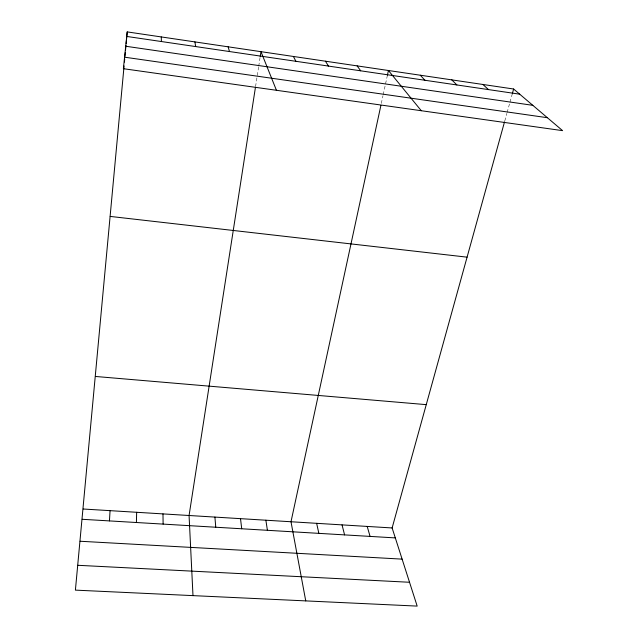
<?xml version="1.0" encoding="UTF-8"?>
<svg xmlns="http://www.w3.org/2000/svg" width="638" height="638" viewBox="0 0 638 638"><rect width="100%" height="100%" fill="white"/><g stroke="black" fill="none" stroke-linecap="round" stroke-linejoin="round"><path stroke-width="0.48" stroke-dasharray="3.19 2.39" d="M255.559 86.585L258.565 67.189M258.717 66.216L260.073 57.484M381.317 103.436L382.991 95.684M383.207 94.719L387.386 75.348M504.802 120.893L506.875 113.389M507.138 112.448L509.73 103.069M509.993 102.136L512.33 93.69"/><path stroke-width="0.96" d="M136.412 522.514L136.652 512.29M109.449 520.911L110.063 510.655M504.538 121.834L392.123 527.953L417.172 606.1L75.396 590.126L124.075 65.961M124.434 62.069L124.705 59.151M124.976 56.232L125.335 52.34M125.511 50.386L125.957 45.521M126.141 43.575L127.217 31.9L513.622 89.009L562.604 130.654L123.381 68.697L127.217 31.9M255.407 87.558L189.071 515.504L192.987 595.621M260.224 56.519L260.974 51.67L276.437 90.293M380.902 105.382L291 521.748L305.746 600.892M387.386 75.348L388.43 70.507L421.279 110.717M512.33 93.69L513.622 89.009M77.788 565.292L409.532 582.271M80.109 541.247L402.115 559.127M82.222 519.292L395.313 537.906M83.211 509.012L392.123 527.953M95.437 376.46L426.256 404.644M110.199 216.418L467.08 257.162M124.577 57.181L547.38 117.711M125.718 46.247L532.842 105.342M126.747 36.438L519.715 94.185M482.886 84.463L488.493 89.591M451.776 79.862L456.888 84.95M420.298 75.212L424.892 80.252M357.136 65.881L360.685 70.81M325.46 61.2L328.482 66.081M293.408 56.463L295.88 61.288M367.201 526.422L370.072 536.406M228.141 46.813L229.481 51.534M342.04 524.883L344.584 534.891M316.639 523.32L318.856 533.36M194.909 41.901L195.659 46.566M265.871 520.209L267.41 530.298M240.51 518.654L241.714 528.774M214.91 517.083L215.764 527.227M161.27 36.932L161.414 41.534M162.985 513.901L163.121 524.101"/></g></svg>
